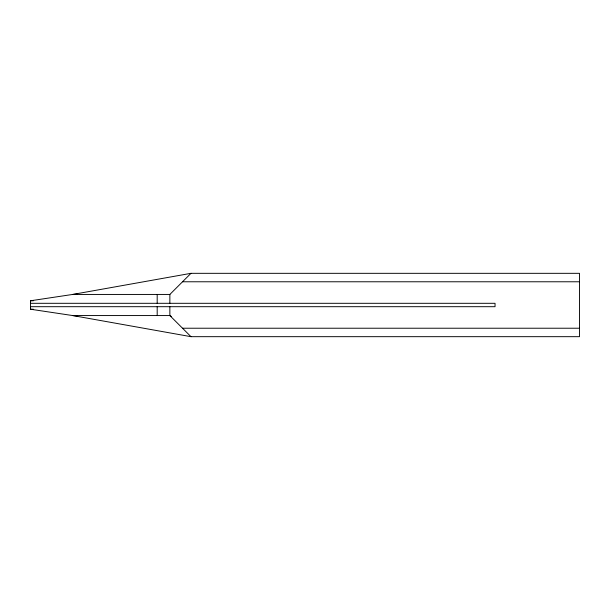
<?xml version="1.0" encoding="UTF-8"?>
<svg xmlns="http://www.w3.org/2000/svg" width="610" height="610" viewBox="0 0 610 610"><rect width="100%" height="100%" fill="white"/><g stroke="black" fill="none" stroke-linecap="round" stroke-linejoin="round"><path stroke-width="0.91" d="M77.447 294.066L72.727 294.439L169.862 294.439L190.976 273.326L579.5 273.326L579.5 336.674L190.976 336.674L72.727 315.561L30.5 309.224L30.5 300.776L72.727 294.439L190.976 273.326M182.527 281.774L579.5 281.774M30.5 300.776L33.359 300.776M30.5 303.307L495.038 303.307L495.038 306.693L30.5 306.693M30.5 309.224L33.359 309.224M182.527 328.226L579.5 328.226M77.478 315.965L72.727 315.561L169.862 315.561L171.486 316.529M190.976 336.674L169.862 315.561L169.862 306.693M169.862 294.439L169.862 303.307M157.189 294.439L157.189 303.307M157.189 306.693L157.189 315.561"/></g></svg>
